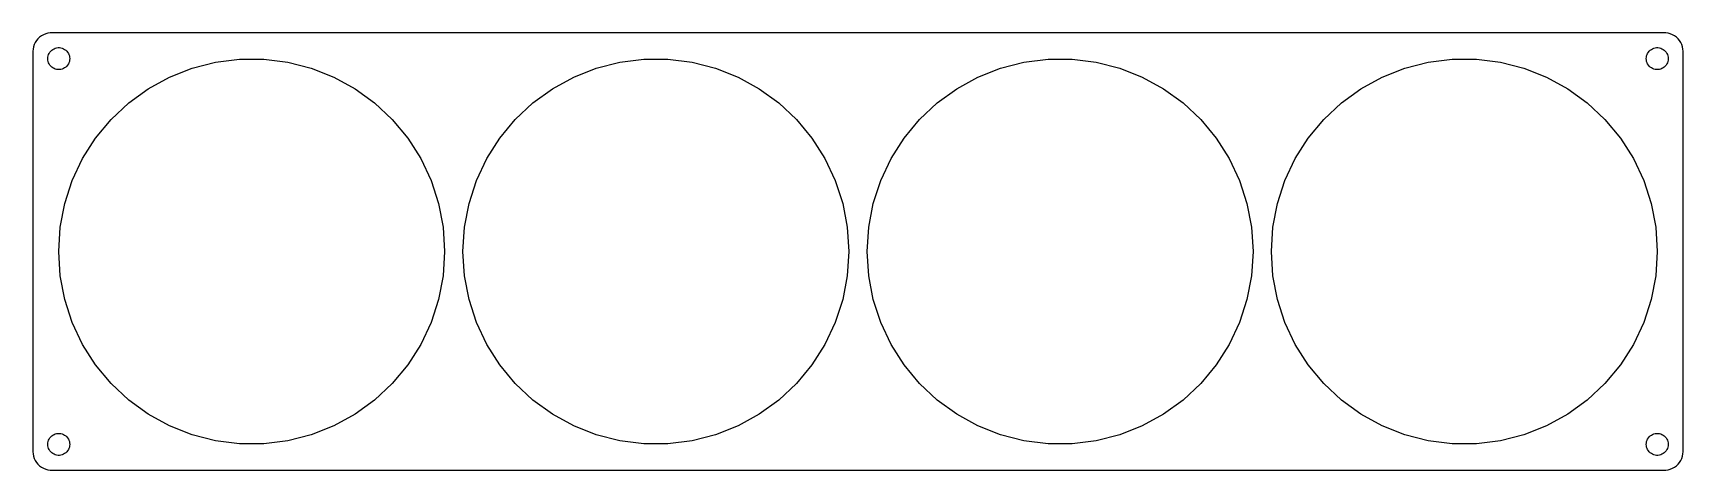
# Model space of a CAD drawing. Header units: metres. Extents: x -224 to 224, y -59 to 59.
import ezdxf

# ---------------------------------------------------------------- set-up
doc = ezdxf.new("R2010")
doc.units = ezdxf.units.M

msp = doc.modelspace()

# ---------------------------------------------------------------- linework, layer by layer
for p, q in [((-222.179, 58.7216), (-222.687, 58.3526)), ((-221.629, 59.0241), (-222.179, 58.7216)), ((-221.045, 59.2553), (-221.629, 59.0241)), ((-220.437, 59.4114), (-221.045, 59.2553)), ((-219.814, 59.4901), (-220.437, 59.4114)), ((219.814, 59.4901), (-219.814, 59.4901)), ((220.437, 59.4114), (219.814, 59.4901)), ((221.045, 59.2553), (220.437, 59.4114)), ((221.629, 59.0241), (221.045, 59.2553)), ((222.179, 58.7216), (221.629, 59.0241)), ((222.687, 58.3526), (222.179, 58.7216)), ((-224.461, 55.1267), (-224.5, 54.5)), ((-224.5, 54.5), (-224.5, -54.5)), ((-224.343, 55.7434), (-224.461, 55.1267)), ((-224.149, 56.3406), (-224.343, 55.7434)), ((-223.882, 56.9088), (-224.149, 56.3406)), ((-223.545, 57.4389), (-223.882, 56.9088)), ((-223.145, 57.9227), (-223.545, 57.4389)), ((-222.687, 58.3526), (-223.145, 57.9227)), ((-220.289, 53.6044), (-220.129, 53.9453)), ((-220.129, 53.9453), (-219.927, 54.2634)), ((-219.927, 54.2634), (-219.687, 54.5536)), ((-219.687, 54.5536), (-219.412, 54.8115)), ((-219.412, 54.8115), (-219.107, 55.033)), ((-219.107, 55.033), (-218.777, 55.2145)), ((-218.777, 55.2145), (-218.427, 55.3532)), ((-218.427, 55.3532), (-218.062, 55.4469)), ((-218.062, 55.4469), (-217.688, 55.4941)), ((-217.688, 55.4941), (-217.312, 55.4941)), ((-217.312, 55.4941), (-216.938, 55.4469)), ((-216.938, 55.4469), (-216.573, 55.3532)), ((-216.573, 55.3532), (-216.223, 55.2145)), ((-216.223, 55.2145), (-215.893, 55.033)), ((-215.893, 55.033), (-215.588, 54.8115)), ((-215.588, 54.8115), (-215.313, 54.5536)), ((-215.313, 54.5536), (-215.073, 54.2634)), ((-215.073, 54.2634), (-214.871, 53.9453)), ((-214.871, 53.9453), (-214.711, 53.6044)), ((214.711, 53.6044), (214.871, 53.9453)), ((214.871, 53.9453), (215.073, 54.2634)), ((215.073, 54.2634), (215.313, 54.5536)), ((215.313, 54.5536), (215.588, 54.8115)), ((215.588, 54.8115), (215.893, 55.033)), ((215.893, 55.033), (216.223, 55.2145)), ((216.223, 55.2145), (216.573, 55.3532)), ((216.573, 55.3532), (216.938, 55.4469)), ((216.938, 55.4469), (217.312, 55.4941)), ((217.312, 55.4941), (217.688, 55.4941)), ((217.688, 55.4941), (218.062, 55.4469)), ((218.062, 55.4469), (218.427, 55.3532)), ((218.427, 55.3532), (218.777, 55.2145)), ((218.777, 55.2145), (219.107, 55.033)), ((219.107, 55.033), (219.412, 54.8115)), ((219.412, 54.8115), (219.687, 54.5536)), ((219.687, 54.5536), (219.927, 54.2634)), ((219.927, 54.2634), (220.129, 53.9453)), ((220.129, 53.9453), (220.289, 53.6044)), ((223.145, 57.9227), (222.687, 58.3526)), ((223.545, 57.4389), (223.145, 57.9227)), ((223.882, 56.9088), (223.545, 57.4389)), ((224.149, 56.3406), (223.882, 56.9088)), ((224.343, 55.7434), (224.149, 56.3406)), ((224.461, 55.1267), (224.343, 55.7434)), ((224.5, 54.5), (224.461, 55.1267)), ((224.5, -54.5), (224.5, 54.5)), ((-220.5, 52.5), (-220.476, 52.876)), ((-220.476, 52.124), (-220.5, 52.5)), ((-220.476, 52.876), (-220.406, 53.2461)), ((-220.406, 51.7539), (-220.476, 52.124)), ((-220.406, 53.2461), (-220.289, 53.6044)), ((-220.289, 51.3956), (-220.406, 51.7539)), ((-220.129, 51.0547), (-220.289, 51.3956)), ((-219.927, 50.7366), (-220.129, 51.0547)), ((-219.687, 50.4464), (-219.927, 50.7366)), ((-219.412, 50.1885), (-219.687, 50.4464)), ((-219.107, 49.967), (-219.412, 50.1885)), ((-218.777, 49.7855), (-219.107, 49.967)), ((-218.427, 49.6468), (-218.777, 49.7855)), ((-218.062, 49.5531), (-218.427, 49.6468)), ((-217.688, 49.5059), (-218.062, 49.5531)), ((-217.312, 49.5059), (-217.688, 49.5059)), ((-216.938, 49.5531), (-217.312, 49.5059)), ((-216.573, 49.6468), (-216.938, 49.5531)), ((-216.223, 49.7855), (-216.573, 49.6468)), ((-215.893, 49.967), (-216.223, 49.7855)), ((-215.588, 50.1885), (-215.893, 49.967)), ((-215.313, 50.4464), (-215.588, 50.1885)), ((-215.073, 50.7366), (-215.313, 50.4464)), ((-214.871, 51.0547), (-215.073, 50.7366)), ((-214.711, 51.3956), (-214.871, 51.0547)), ((-214.711, 53.6044), (-214.594, 53.2461)), ((-214.594, 51.7539), (-214.711, 51.3956)), ((-214.594, 53.2461), (-214.524, 52.876)), ((-214.524, 52.124), (-214.594, 51.7539)), ((-214.524, 52.876), (-214.5, 52.5)), ((-214.5, 52.5), (-214.524, 52.124)), ((-187.353, 47.5034), (-181.223, 49.9305)), ((-181.223, 49.9305), (-174.838, 51.5701)), ((-174.838, 51.5701), (-168.297, 52.3964)), ((-168.297, 52.3964), (-161.703, 52.3964)), ((-161.703, 52.3964), (-155.162, 51.5701)), ((-155.162, 51.5701), (-148.777, 49.9305)), ((-148.777, 49.9305), (-142.647, 47.5034)), ((-77.3534, 47.5034), (-71.2234, 49.9305)), ((-71.2234, 49.9305), (-64.8375, 51.5701)), ((-64.8375, 51.5701), (-58.2965, 52.3964)), ((-58.2965, 52.3964), (-51.7035, 52.3964)), ((-51.7035, 52.3964), (-45.1625, 51.5701)), ((-45.1625, 51.5701), (-38.7766, 49.9305)), ((-38.7766, 49.9305), (-32.6466, 47.5034)), ((32.6466, 47.5034), (38.7766, 49.9305)), ((38.7766, 49.9305), (45.1625, 51.5701)), ((45.1625, 51.5701), (51.7035, 52.3964)), ((51.7035, 52.3964), (58.2965, 52.3964)), ((58.2965, 52.3964), (64.8375, 51.5701)), ((64.8375, 51.5701), (71.2234, 49.9305)), ((71.2234, 49.9305), (77.3534, 47.5034)), ((142.647, 47.5034), (148.777, 49.9305)), ((148.777, 49.9305), (155.162, 51.5701)), ((155.162, 51.5701), (161.703, 52.3964)), ((161.703, 52.3964), (168.297, 52.3964)), ((168.297, 52.3964), (174.838, 51.5701)), ((174.838, 51.5701), (181.223, 49.9305)), ((181.223, 49.9305), (187.353, 47.5034)), ((214.5, 52.5), (214.524, 52.876)), ((214.524, 52.124), (214.5, 52.5)), ((214.524, 52.876), (214.594, 53.2461)), ((214.594, 51.7539), (214.524, 52.124)), ((214.594, 53.2461), (214.711, 53.6044)), ((214.711, 51.3956), (214.594, 51.7539)), ((214.871, 51.0547), (214.711, 51.3956)), ((215.073, 50.7366), (214.871, 51.0547)), ((215.313, 50.4464), (215.073, 50.7366)), ((215.588, 50.1885), (215.313, 50.4464)), ((215.893, 49.967), (215.588, 50.1885)), ((216.223, 49.7855), (215.893, 49.967)), ((216.573, 49.6468), (216.223, 49.7855)), ((216.938, 49.5531), (216.573, 49.6468)), ((217.312, 49.5059), (216.938, 49.5531)), ((217.688, 49.5059), (217.312, 49.5059)), ((218.062, 49.5531), (217.688, 49.5059)), ((218.427, 49.6468), (218.062, 49.5531)), ((218.777, 49.7855), (218.427, 49.6468)), ((219.107, 49.967), (218.777, 49.7855)), ((219.412, 50.1885), (219.107, 49.967)), ((219.687, 50.4464), (219.412, 50.1885)), ((219.927, 50.7366), (219.687, 50.4464)), ((220.129, 51.0547), (219.927, 50.7366)), ((220.289, 51.3956), (220.129, 51.0547)), ((220.289, 53.6044), (220.406, 53.2461)), ((220.406, 51.7539), (220.289, 51.3956)), ((220.406, 53.2461), (220.476, 52.876)), ((220.476, 52.124), (220.406, 51.7539)), ((220.476, 52.876), (220.5, 52.5)), ((220.5, 52.5), (220.476, 52.124)), ((-193.131, 44.3272), (-187.353, 47.5034)), ((-142.647, 47.5034), (-136.869, 44.3272)), ((-83.1309, 44.3272), (-77.3534, 47.5034)), ((-32.6466, 47.5034), (-26.8691, 44.3272)), ((26.8691, 44.3272), (32.6466, 47.5034)), ((77.3534, 47.5034), (83.1309, 44.3272)), ((136.869, 44.3272), (142.647, 47.5034)), ((187.353, 47.5034), (193.131, 44.3272)), ((-203.271, 35.9387), (-198.465, 40.4519)), ((-198.465, 40.4519), (-193.131, 44.3272)), ((-136.869, 44.3272), (-131.535, 40.4519)), ((-131.535, 40.4519), (-126.729, 35.9387)), ((-93.2708, 35.9387), (-88.4648, 40.4519)), ((-88.4648, 40.4519), (-83.1309, 44.3272)), ((-26.8691, 44.3272), (-21.5352, 40.4519)), ((-21.5352, 40.4519), (-16.7291, 35.9387)), ((16.7291, 35.9387), (21.5352, 40.4519)), ((21.5352, 40.4519), (26.8691, 44.3272)), ((83.1309, 44.3272), (88.4648, 40.4519)), ((88.4648, 40.4519), (93.2708, 35.9387)), ((126.729, 35.9387), (131.535, 40.4519)), ((131.535, 40.4519), (136.869, 44.3272)), ((193.131, 44.3272), (198.465, 40.4519)), ((198.465, 40.4519), (203.271, 35.9387)), ((-207.473, 30.8587), (-203.271, 35.9387)), ((-126.729, 35.9387), (-122.527, 30.8587)), ((-97.4734, 30.8587), (-93.2708, 35.9387)), ((-16.7291, 35.9387), (-12.5266, 30.8587)), ((12.5266, 30.8587), (16.7291, 35.9387)), ((93.2708, 35.9387), (97.4734, 30.8587)), ((122.527, 30.8587), (126.729, 35.9387)), ((203.271, 35.9387), (207.473, 30.8587)), ((-211.006, 25.2921), (-207.473, 30.8587)), ((-122.527, 30.8587), (-118.994, 25.2921)), ((-101.006, 25.2921), (-97.4734, 30.8587)), ((-12.5266, 30.8587), (-8.9939, 25.2921)), ((8.9939, 25.2921), (12.5266, 30.8587)), ((97.4734, 30.8587), (101.006, 25.2921)), ((118.994, 25.2921), (122.527, 30.8587)), ((207.473, 30.8587), (211.006, 25.2921)), ((-213.813, 19.3265), (-211.006, 25.2921)), ((-118.994, 25.2921), (-116.187, 19.3265)), ((-103.813, 19.3265), (-101.006, 25.2921)), ((-8.9939, 25.2921), (-6.18672, 19.3265)), ((6.18672, 19.3265), (8.9939, 25.2921)), ((101.006, 25.2921), (103.813, 19.3265)), ((116.187, 19.3265), (118.994, 25.2921)), ((211.006, 25.2921), (213.813, 19.3265)), ((-215.851, 13.0562), (-213.813, 19.3265)), ((-116.187, 19.3265), (-114.149, 13.0562)), ((-105.851, 13.0562), (-103.813, 19.3265)), ((-6.18672, 19.3265), (-4.14938, 13.0562)), ((4.14938, 13.0562), (6.18672, 19.3265)), ((103.813, 19.3265), (105.851, 13.0562)), ((114.149, 13.0562), (116.187, 19.3265)), ((213.813, 19.3265), (215.851, 13.0562)), ((-217.086, 6.57999), (-215.851, 13.0562)), ((-114.149, 13.0562), (-112.914, 6.57999)), ((-107.086, 6.57999), (-105.851, 13.0562)), ((-4.14938, 13.0562), (-2.91397, 6.57999)), ((2.91397, 6.57999), (4.14938, 13.0562)), ((105.851, 13.0562), (107.086, 6.57999)), ((112.914, 6.57999), (114.149, 13.0562)), ((215.851, 13.0562), (217.086, 6.57999)), ((-217.5, 0), (-217.086, 6.57999)), ((-112.914, 6.57999), (-112.5, 0)), ((-107.5, 0), (-107.086, 6.57999)), ((-2.91397, 6.57999), (-2.5, 0)), ((2.5, 0), (2.91397, 6.57999)), ((107.086, 6.57999), (107.5, 0)), ((112.5, 0), (112.914, 6.57999)), ((217.086, 6.57999), (217.5, 0)), ((-217.086, -6.57999), (-217.5, 0)), ((-112.5, 0), (-112.914, -6.57999)), ((-107.086, -6.57999), (-107.5, 0)), ((-2.5, 0), (-2.91397, -6.57999)), ((2.91397, -6.57999), (2.5, 0)), ((107.5, 0), (107.086, -6.57999)), ((112.914, -6.57999), (112.5, 0)), ((217.5, 0), (217.086, -6.57999)), ((-215.851, -13.0562), (-217.086, -6.57999)), ((-112.914, -6.57999), (-114.149, -13.0562)), ((-105.851, -13.0562), (-107.086, -6.57999)), ((-2.91397, -6.57999), (-4.14938, -13.0562)), ((4.14938, -13.0562), (2.91397, -6.57999)), ((107.086, -6.57999), (105.851, -13.0562)), ((114.149, -13.0562), (112.914, -6.57999)), ((217.086, -6.57999), (215.851, -13.0562)), ((-213.813, -19.3265), (-215.851, -13.0562)), ((-114.149, -13.0562), (-116.187, -19.3265)), ((-103.813, -19.3265), (-105.851, -13.0562)), ((-4.14938, -13.0562), (-6.18672, -19.3265)), ((6.18672, -19.3265), (4.14938, -13.0562)), ((105.851, -13.0562), (103.813, -19.3265)), ((116.187, -19.3265), (114.149, -13.0562)), ((215.851, -13.0562), (213.813, -19.3265)), ((-211.006, -25.2921), (-213.813, -19.3265)), ((-116.187, -19.3265), (-118.994, -25.2921)), ((-101.006, -25.2921), (-103.813, -19.3265)), ((-6.18672, -19.3265), (-8.9939, -25.2921)), ((8.9939, -25.2921), (6.18672, -19.3265)), ((103.813, -19.3265), (101.006, -25.2921)), ((118.994, -25.2921), (116.187, -19.3265)), ((213.813, -19.3265), (211.006, -25.2921)), ((-207.473, -30.8587), (-211.006, -25.2921)), ((-118.994, -25.2921), (-122.527, -30.8587)), ((-97.4734, -30.8587), (-101.006, -25.2921)), ((-8.9939, -25.2921), (-12.5266, -30.8587)), ((12.5266, -30.8587), (8.9939, -25.2921)), ((101.006, -25.2921), (97.4734, -30.8587)), ((122.527, -30.8587), (118.994, -25.2921)), ((211.006, -25.2921), (207.473, -30.8587)), ((-203.271, -35.9387), (-207.473, -30.8587)), ((-122.527, -30.8587), (-126.729, -35.9387)), ((-93.2708, -35.9387), (-97.4734, -30.8587)), ((-12.5266, -30.8587), (-16.7291, -35.9387)), ((16.7291, -35.9387), (12.5266, -30.8587)), ((97.4734, -30.8587), (93.2708, -35.9387)), ((126.729, -35.9387), (122.527, -30.8587)), ((207.473, -30.8587), (203.271, -35.9387)), ((-198.465, -40.4519), (-203.271, -35.9387)), ((-126.729, -35.9387), (-131.535, -40.4519)), ((-88.4648, -40.4519), (-93.2708, -35.9387)), ((-16.7291, -35.9387), (-21.5352, -40.4519)), ((21.5352, -40.4519), (16.7291, -35.9387)), ((93.2708, -35.9387), (88.4648, -40.4519)), ((131.535, -40.4519), (126.729, -35.9387)), ((203.271, -35.9387), (198.465, -40.4519)), ((-193.131, -44.3272), (-198.465, -40.4519)), ((-187.353, -47.5034), (-193.131, -44.3272)), ((-136.869, -44.3272), (-142.647, -47.5034)), ((-131.535, -40.4519), (-136.869, -44.3272)), ((-83.1309, -44.3272), (-88.4648, -40.4519)), ((-77.3534, -47.5034), (-83.1309, -44.3272)), ((-26.8691, -44.3272), (-32.6466, -47.5034)), ((-21.5352, -40.4519), (-26.8691, -44.3272)), ((26.8691, -44.3272), (21.5352, -40.4519)), ((32.6466, -47.5034), (26.8691, -44.3272)), ((83.1309, -44.3272), (77.3534, -47.5034)), ((88.4648, -40.4519), (83.1309, -44.3272)), ((136.869, -44.3272), (131.535, -40.4519)), ((142.647, -47.5034), (136.869, -44.3272)), ((193.131, -44.3272), (187.353, -47.5034)), ((198.465, -40.4519), (193.131, -44.3272)), ((-181.223, -49.9305), (-187.353, -47.5034)), ((-142.647, -47.5034), (-148.777, -49.9305)), ((-71.2234, -49.9305), (-77.3534, -47.5034)), ((-32.6466, -47.5034), (-38.7766, -49.9305)), ((38.7766, -49.9305), (32.6466, -47.5034)), ((77.3534, -47.5034), (71.2234, -49.9305)), ((148.777, -49.9305), (142.647, -47.5034)), ((187.353, -47.5034), (181.223, -49.9305)), ((-220.5, -52.5), (-220.476, -52.124)), ((-220.476, -52.876), (-220.5, -52.5)), ((-220.476, -52.124), (-220.406, -51.7539)), ((-220.406, -53.2461), (-220.476, -52.876)), ((-220.406, -51.7539), (-220.289, -51.3956)), ((-220.289, -53.6044), (-220.406, -53.2461)), ((-220.289, -51.3956), (-220.129, -51.0547)), ((-220.129, -53.9453), (-220.289, -53.6044)), ((-220.129, -51.0547), (-219.927, -50.7366)), ((-219.927, -50.7366), (-219.687, -50.4464)), ((-219.687, -50.4464), (-219.412, -50.1885)), ((-219.412, -50.1885), (-219.107, -49.967)), ((-219.107, -49.967), (-218.777, -49.7855)), ((-218.777, -49.7855), (-218.427, -49.6468)), ((-218.427, -49.6468), (-218.062, -49.5531)), ((-218.062, -49.5531), (-217.688, -49.5059)), ((-217.688, -49.5059), (-217.312, -49.5059)), ((-217.312, -49.5059), (-216.938, -49.5531)), ((-216.938, -49.5531), (-216.573, -49.6468)), ((-216.573, -49.6468), (-216.223, -49.7855)), ((-216.223, -49.7855), (-215.893, -49.967)), ((-215.893, -49.967), (-215.588, -50.1885)), ((-215.588, -50.1885), (-215.313, -50.4464)), ((-215.313, -50.4464), (-215.073, -50.7366)), ((-215.073, -50.7366), (-214.871, -51.0547)), ((-214.871, -51.0547), (-214.711, -51.3956)), ((-214.711, -53.6044), (-214.871, -53.9453)), ((-214.711, -51.3956), (-214.594, -51.7539)), ((-214.594, -53.2461), (-214.711, -53.6044)), ((-214.594, -51.7539), (-214.524, -52.124)), ((-214.524, -52.876), (-214.594, -53.2461)), ((-214.524, -52.124), (-214.5, -52.5)), ((-214.5, -52.5), (-214.524, -52.876)), ((-174.838, -51.5701), (-181.223, -49.9305)), ((-168.297, -52.3964), (-174.838, -51.5701)), ((-161.703, -52.3964), (-168.297, -52.3964)), ((-155.162, -51.5701), (-161.703, -52.3964)), ((-148.777, -49.9305), (-155.162, -51.5701)), ((-64.8375, -51.5701), (-71.2234, -49.9305)), ((-58.2965, -52.3964), (-64.8375, -51.5701)), ((-51.7035, -52.3964), (-58.2965, -52.3964)), ((-45.1625, -51.5701), (-51.7035, -52.3964)), ((-38.7766, -49.9305), (-45.1625, -51.5701)), ((45.1625, -51.5701), (38.7766, -49.9305)), ((51.7035, -52.3964), (45.1625, -51.5701)), ((58.2965, -52.3964), (51.7035, -52.3964)), ((64.8375, -51.5701), (58.2965, -52.3964)), ((71.2234, -49.9305), (64.8375, -51.5701)), ((155.162, -51.5701), (148.777, -49.9305)), ((161.703, -52.3964), (155.162, -51.5701)), ((168.297, -52.3964), (161.703, -52.3964)), ((174.838, -51.5701), (168.297, -52.3964)), ((181.223, -49.9305), (174.838, -51.5701)), ((214.5, -52.5), (214.524, -52.124)), ((214.524, -52.876), (214.5, -52.5)), ((214.524, -52.124), (214.594, -51.7539)), ((214.594, -53.2461), (214.524, -52.876)), ((214.594, -51.7539), (214.711, -51.3956)), ((214.711, -53.6044), (214.594, -53.2461)), ((214.711, -51.3956), (214.871, -51.0547)), ((214.871, -53.9453), (214.711, -53.6044)), ((214.871, -51.0547), (215.073, -50.7366)), ((215.073, -50.7366), (215.313, -50.4464)), ((215.313, -50.4464), (215.588, -50.1885)), ((215.588, -50.1885), (215.893, -49.967)), ((215.893, -49.967), (216.223, -49.7855)), ((216.223, -49.7855), (216.573, -49.6468)), ((216.573, -49.6468), (216.938, -49.5531)), ((216.938, -49.5531), (217.312, -49.5059)), ((217.312, -49.5059), (217.688, -49.5059)), ((217.688, -49.5059), (218.062, -49.5531)), ((218.062, -49.5531), (218.427, -49.6468)), ((218.427, -49.6468), (218.777, -49.7855)), ((218.777, -49.7855), (219.107, -49.967)), ((219.107, -49.967), (219.412, -50.1885)), ((219.412, -50.1885), (219.687, -50.4464)), ((219.687, -50.4464), (219.927, -50.7366)), ((219.927, -50.7366), (220.129, -51.0547)), ((220.129, -51.0547), (220.289, -51.3956)), ((220.289, -53.6044), (220.129, -53.9453)), ((220.289, -51.3956), (220.406, -51.7539)), ((220.406, -53.2461), (220.289, -53.6044)), ((220.406, -51.7539), (220.476, -52.124)), ((220.476, -52.876), (220.406, -53.2461)), ((220.476, -52.124), (220.5, -52.5)), ((220.5, -52.5), (220.476, -52.876)), ((-224.5, -54.5), (-224.461, -55.1267)), ((-224.461, -55.1267), (-224.343, -55.7434)), ((-224.343, -55.7434), (-224.149, -56.3406)), ((-224.149, -56.3406), (-223.882, -56.9088)), ((-223.882, -56.9088), (-223.545, -57.4389)), ((-223.545, -57.4389), (-223.145, -57.9227)), ((-223.145, -57.9227), (-222.687, -58.3526)), ((-222.687, -58.3526), (-222.179, -58.7216)), ((-219.927, -54.2634), (-220.129, -53.9453)), ((-219.687, -54.5536), (-219.927, -54.2634)), ((-219.412, -54.8115), (-219.687, -54.5536)), ((-219.107, -55.033), (-219.412, -54.8115)), ((-218.777, -55.2145), (-219.107, -55.033)), ((-218.427, -55.3532), (-218.777, -55.2145)), ((-218.062, -55.4469), (-218.427, -55.3532)), ((-217.688, -55.4941), (-218.062, -55.4469)), ((-217.312, -55.4941), (-217.688, -55.4941)), ((-216.938, -55.4469), (-217.312, -55.4941)), ((-216.573, -55.3532), (-216.938, -55.4469)), ((-216.223, -55.2145), (-216.573, -55.3532)), ((-215.893, -55.033), (-216.223, -55.2145)), ((-215.588, -54.8115), (-215.893, -55.033)), ((-215.313, -54.5536), (-215.588, -54.8115)), ((-215.073, -54.2634), (-215.313, -54.5536)), ((-214.871, -53.9453), (-215.073, -54.2634)), ((215.073, -54.2634), (214.871, -53.9453)), ((215.313, -54.5536), (215.073, -54.2634)), ((215.588, -54.8115), (215.313, -54.5536)), ((215.893, -55.033), (215.588, -54.8115)), ((216.223, -55.2145), (215.893, -55.033)), ((216.573, -55.3532), (216.223, -55.2145)), ((216.938, -55.4469), (216.573, -55.3532)), ((217.312, -55.4941), (216.938, -55.4469)), ((217.688, -55.4941), (217.312, -55.4941)), ((218.062, -55.4469), (217.688, -55.4941)), ((218.427, -55.3532), (218.062, -55.4469)), ((218.777, -55.2145), (218.427, -55.3532)), ((219.107, -55.033), (218.777, -55.2145)), ((219.412, -54.8115), (219.107, -55.033)), ((219.687, -54.5536), (219.412, -54.8115)), ((219.927, -54.2634), (219.687, -54.5536)), ((220.129, -53.9453), (219.927, -54.2634)), ((222.179, -58.7216), (222.687, -58.3526)), ((222.687, -58.3526), (223.145, -57.9227)), ((223.145, -57.9227), (223.545, -57.4389)), ((223.545, -57.4389), (223.882, -56.9088)), ((223.882, -56.9088), (224.149, -56.3406)), ((224.149, -56.3406), (224.343, -55.7434)), ((224.343, -55.7434), (224.461, -55.1267)), ((224.461, -55.1267), (224.5, -54.5)), ((-222.179, -58.7216), (-221.629, -59.0241)), ((-221.629, -59.0241), (-221.045, -59.2553)), ((-221.045, -59.2553), (-220.437, -59.4114)), ((-220.437, -59.4114), (-219.814, -59.4901)), ((-219.814, -59.4901), (219.814, -59.4901)), ((219.814, -59.4901), (220.437, -59.4114)), ((220.437, -59.4114), (221.045, -59.2553)), ((221.045, -59.2553), (221.629, -59.0241)), ((221.629, -59.0241), (222.179, -58.7216))]:
    msp.add_line(p, q)

doc.saveas('drawing.dxf')
